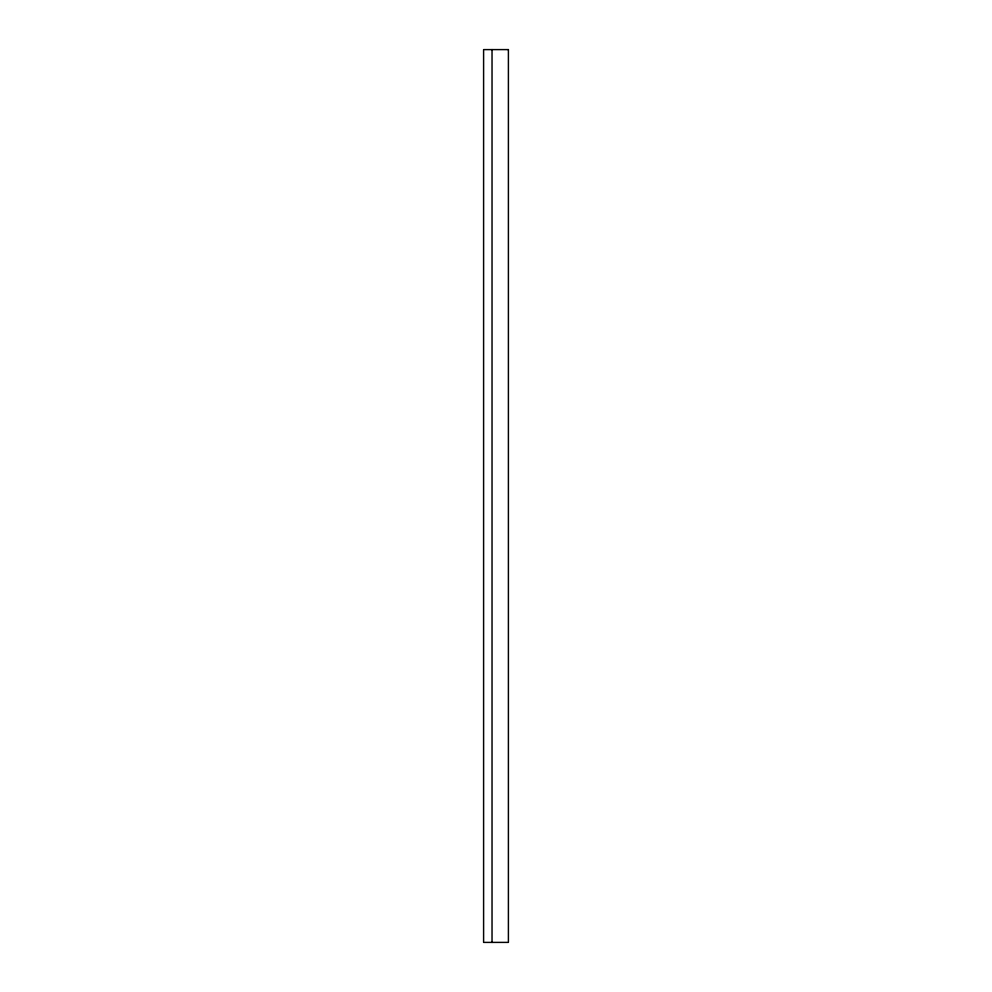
<?xml version="1.0" encoding="UTF-8"?>
<svg xmlns="http://www.w3.org/2000/svg" width="992" height="992" viewBox="0 0 992 992"><rect width="100%" height="100%" fill="white"/><g stroke="black" fill="none" stroke-linecap="round" stroke-linejoin="round"><path stroke-width="1.49" d="M492.032 49.6L492.032 942.4M508.4 49.6L483.6 49.612L483.6 942.4L508.4 942.388L508.4 49.6"/></g></svg>
